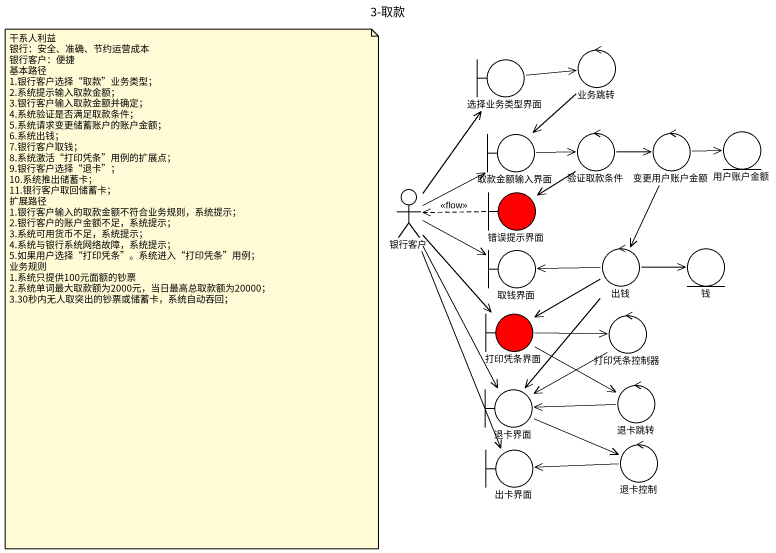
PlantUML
@startuml
title 3-取款
boundary 选择业务类型界面
control 业务跳转
boundary 取款金额输入界面
control 验证取款条件
control 变更用户账户金额
entity 用户账户金额
actor 银行客户
boundary 错误提示界面 #FF0000
boundary 取钱界面
control 出钱
entity 钱
boundary 打印凭条界面 #FF0000
control 打印凭条控制器
control 退卡跳转
boundary 退卡界面
boundary 出卡界面
control 退卡控制
选择业务类型界面 -right-> 业务跳转
业务跳转 --> 取款金额输入界面
取款金额输入界面 -right-> 验证取款条件
验证取款条件 -right-> 变更用户账户金额
验证取款条件 --> 错误提示界面
变更用户账户金额 -right-> 用户账户金额
变更用户账户金额 --> 出钱
银行客户 -up-> 选择业务类型界面
银行客户 -up-> 取款金额输入界面
银行客户 -right-> 取钱界面
银行客户 --> 打印凭条界面
银行客户 --> 退卡界面
银行客户 --> 出卡界面
错误提示界面 .left.> 银行客户 : <<flow>>
出钱 -left-> 取钱界面
出钱 -right-> 钱
出钱 --> 打印凭条界面
出钱 --> 退卡界面
打印凭条界面 -right-> 打印凭条控制器
打印凭条界面 -right-> 退卡跳转
打印凭条控制器 --> 退卡界面
退卡跳转 -left-> 退卡界面
退卡界面 -right-> 退卡控制
退卡控制 -left-> 出卡界面
note as N1
  干系人利益
  银行：安全、准确、节约运营成本
  银行客户：便捷
  基本路径
  1.银行客户选择“取款”业务类型；
  2.系统提示输入取款金额；
  3.银行客户输入取款金额并确定；
  4.系统验证是否满足取款条件；
  5.系统请求变更储蓄账户的账户金额；
  6.系统出钱；
  7.银行客户取钱；
  8.系统激活“打印凭条”用例的扩展点；
  9.银行客户选择“退卡”；
  10.系统推出储蓄卡；
  11.银行客户取回储蓄卡；
  扩展路径
  1.银行客户输入的取款金额不符合业务规则，系统提示；
  2.银行客户的账户金额不足，系统提示；
  3.系统可用货币不足，系统提示；
  4.系统与银行系统网络故障，系统提示；
  5.如果用户选择“打印凭条”。系统进入“打印凭条”用例；
  业务规则
  1.系统只提供100元面额的钞票
  2.系统单词最大取款额为2000元，当日最高总取款额为20000；
  3.30秒内无人取突出的钞票或储蓄卡，系统自动吞回；
end note
@enduml
